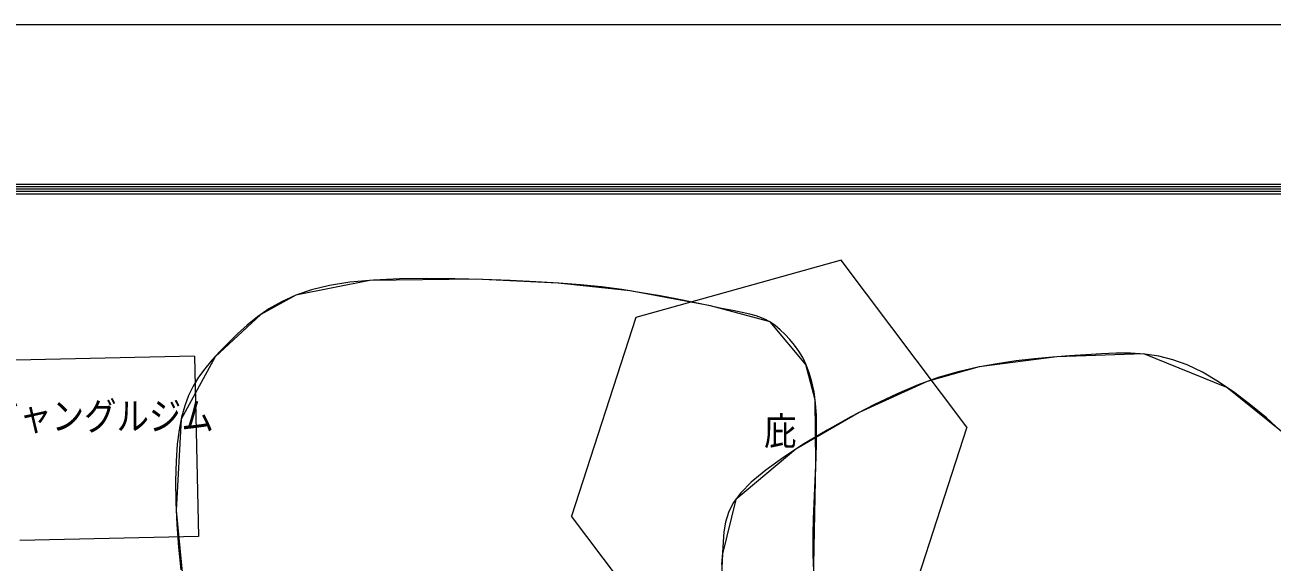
# Model space of a CAD drawing. Units: millimetres, scale not verified. Extents: x -42050 to 42050, y -29700 to 29700.
# Drawn here: x -1134 to 11420, y 24297 to 29700 of the extents above; entities that cross this region are included whole.
import ezdxf
from ezdxf.enums import TextEntityAlignment as Align

# ---------------------------------------------------------------- set-up
doc = ezdxf.new("R2010")
doc.units = ezdxf.units.MM
doc.header["$LTSCALE"] = 100
doc.linetypes.add('DASHED3', pattern=[4, 3, -1])
for name, color, linetype, lineweight in [('0-1_1-A_HATTI', 6, 'Continuous', 18), ('0-5_1-F_MOJI', 4, 'Continuous', 18), ('0-B_1-L_ZATU', 6, 'Continuous', 18), ('2-E_HOJO', 9, 'Continuous', 18)]:
    doc.layers.add(name, color=color, linetype=linetype, lineweight=lineweight)
doc.styles.add('ＭＳ ゴシック', font='')
doc.styles.get('ＭＳ ゴシック').set_extended_font_data('MS Gothic')

msp = doc.modelspace()

# ---------------------------------------------------------------- linework, layer by layer
at = {"layer": '0-1_1-A_HATTI'}
for p, q in [((5016.8, 26758.6), (4367.6, 24760)), ((574.2, 26368.3), (-1225.3, 26328.8)), ((574.2, 26368.3), (614, 24553.8)), ((8349, 25655.5), (7699.8, 23656.9)), ((614, 24553.8), (-1185.6, 24514.3))]:
    msp.add_line(p, q, dxfattribs=at)
for points in [[(8349, 25655.5), (7084.1, 27333.7), (5016.8, 26758.6)], [(7699.8, 23656.9), (5632.5, 23081.8), (4367.6, 24760)]]:
    msp.add_lwpolyline(points, dxfattribs=at)
at = {"layer": '0-5_1-F_MOJI'}
for p, q in [((-39125, 28100), (39125, 28100)), ((-39100, 28075), (39100, 28075)), ((-39075, 28050), (39075, 28050)), ((39050, 28025), (-39075, 28025)), ((-39025, 28000), (39025, 28000))]:
    msp.add_line(p, q, dxfattribs=at)
at = {"layer": '0-B_1-L_ZATU', "color": 3, "linetype": 'DASHED3'}
for points in [[(5879.3, 26849.4), (5747, 26877.4), (5598.7, 26908.5), (5435.9, 26941.3), (5260.2, 26974.5), (5073.1, 27007), (4876.1, 27037.3), (4670.8, 27064.2), (4458.7, 27086.5), (4241.5, 27102.7), (4007.6, 27115.9), (3749.9, 27128.7), (3476.1, 27139.6), (3194.1, 27147.2), (2911.5, 27149.8), (2636.1, 27145.9), (2375.6, 27134.1), (2137.8, 27112.9), (1930.4, 27080.6), (1751.3, 27036.2), (1591.5, 26980.8), (1448.9, 26915.8), (1321.2, 26843), (1206.2, 26763.6), (1101.8, 26679.5), (1005.7, 26592.1), (915.5, 26502.9), (829.3, 26413.6), (748.7, 26326.7), (677.2, 26242), (614.4, 26156.6), (559.8, 26068), (513.2, 25973.4), (474.1, 25870.2), (442.2, 25755.5), (417.3, 25626.9), (398.8, 25481.4), (387.1, 25311.4), (382.6, 25115.6), (385.3, 24901.1)], [(6809.6, 26009.3), (6788.2, 26109.6), (6761.8, 26199.8), (6730.7, 26281), (6695.3, 26354), (6656, 26420.1), (6613.2, 26480), (6567.4, 26534.9), (6519, 26585.8), (6468.2, 26633.6), (6419.5, 26675.3), (6374.1, 26708.3), (6329.1, 26734.5), (6281, 26755.5), (6226.6, 26773.3), (6162.5, 26789.8), (6085.4, 26806.8), (5992.1, 26826), (5879.3, 26849.4)], [(11505.3, 25618.5), (11363.3, 25746.7), (11208.1, 25874.9), (11045.3, 25997.8), (10880.4, 26110), (10718.8, 26205.9), (10565.9, 26280.2), (10421.3, 26332.6), (10279.5, 26368.2), (10138.6, 26389.6), (9996.8, 26399.2), (9852.1, 26399.6), (9702.8, 26393.2), (9546.9, 26382.6), (9382.5, 26370.1), (9209.5, 26356.9), (9029.3, 26340.7), (8843.1, 26319.9), (8652, 26292.4), (8456.9, 26256.7), (8259.1, 26210.8), (8059.5, 26152.9), (7859.1, 26081.2), (7647, 25990.8), (7417.4, 25881.5), (7179.3, 25758.1), (6941.9, 25625.5), (6713.8, 25488.8), (6504.5, 25352.7), (6322.7, 25222.3), (6177.5, 25102.3), (6071.3, 24993.7), (5996.5, 24892), (5947.2, 24794.5), (5917.6, 24698.4), (5901.7, 24600.8), (5893.7, 24499.1), (5887.6, 24390.6)], [(6803.4, 24249), (6801.9, 24414.2), (6801.4, 24575.4), (6803.8, 24730.9), (6809.2, 24884.5), (6816.2, 25039.6), (6823.4, 25194.6), (6829.9, 25347.3), (6834.4, 25495.9), (6835.8, 25638.3), (6832.9, 25772.6), (6824.5, 25896.9), (6809.6, 26009.3)], [(385.3, 24901.1), (395.2, 24675.4), (412.3, 24445.5), (436.7, 24218.6)], [(5887.6, 24390.6), (5877.7, 24272.2)]]:
    msp.add_lwpolyline(points, dxfattribs=at)
at = {"layer": '0-B_1-L_ZATU', "color": 3}
for points in [[(6802.2, 23929.2), (6827.6, 25291.9), (6820.1, 25930.5), (6728.3, 26285.8), (6367.3, 26712.3), (5766.7, 26873.2), (4957.5, 27024.8), (4234.3, 27103.1), (3402.7, 27141.6), (2337.9, 27130.7), (1591.5, 26980.8), (1239, 26786.2), (782.2, 26362.9), (438, 25734), (389, 24816), (465.1, 24025.6)], [(11513.6, 25610.3), (10966.2, 26051.6), (10127.8, 26390.3), (9251.9, 26360.1), (8471.6, 26259.4), (7946.8, 26112.6), (7265, 25802.5), (6627.7, 25432.8), (6021.9, 24926.4), (5886.7, 24379.3), (5857.6, 23743.1), (5911.4, 23289.5), (6248.8, 22503.8), (6534.3, 22125.3), (6681.9, 21984), (7050.3, 21745.2), (7962.1, 21520.2), (8442.8, 21505.4), (9458.8, 21566.3), (10230.6, 21784.2), (10989.2, 22257.5), (11488.2, 22796.5)]]:
    msp.add_lwpolyline(points, dxfattribs=at)
at = {"layer": '2-E_HOJO'}
msp.add_lwpolyline([(-42050, -29700), (42050, -29700), (42050, 29700), (-42050, 29700)], close=True, dxfattribs=at)

# ---------------------------------------------------------------- texts
at = {"layer": '0-1_1-A_HATTI', "style": 'ＭＳ ゴシック', "width": 0.85}
for s, p in [('ジャングルジム', (-1517.8, 25540.7)), ('庇', (6307, 25389.4))]:
    msp.add_text(s, height=281.5, dxfattribs=at).set_placement(p, align=Align.BOTTOM_LEFT)

doc.saveas('drawing.dxf')
